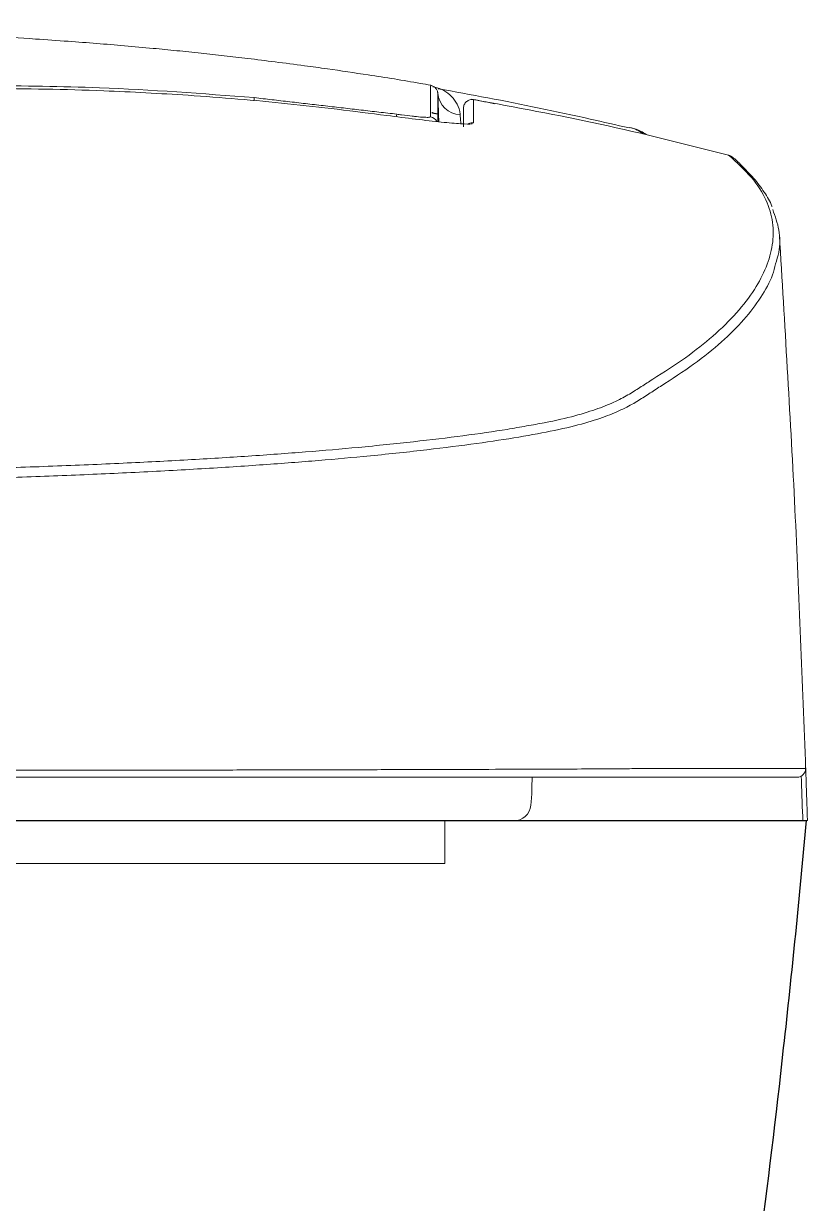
# Model space of a CAD drawing. Extents: x 1268 to 7307, y -579 to 1973.
# Drawn here: x 6180.8 to 6271.5, y 128.2 to 264.6 of the extents above; entities that cross this region are included whole.
import ezdxf

# ---------------------------------------------------------------- set-up
doc = ezdxf.new("R2010")
doc.units = 0
doc.header["$LTSCALE"] = 20
doc.header["$MEASUREMENT"] = 0
doc.layers.get('0').update_dxf_attribs({"linetype": 'CONTINUOUS'})
doc.layers.add('00_COMPONENTS', color=7, linetype='CONTINUOUS')
doc.layers.add('1', color=7, linetype='CONTINUOUS')

msp = doc.modelspace()

# ---------------------------------------------------------------- linework, layer by layer
at = {"color": 7, "linetype": 'Continuous', "lineweight": 15}
for p, q in [((6231.73, 253.47), (6231.73, 253.18)), ((6231.73, 253), (6231.73, 252.68)), ((6167.84, 172.43), (6194.15, 172.43)), ((6194.15, 172.43), (6207.44, 172.43)), ((6207.44, 172.43), (6228.48, 172.43)), ((6228.48, 172.43), (6237.52, 172.43)), ((6229.57, 172.43), (6229.57, 171.51)), ((6192.23, 167.51), (6176.3, 167.51)), ((6192.23, 167.51), (6176.3, 167.51)), ((6194.21, 167.51), (6192.23, 167.51)), ((6194.21, 167.51), (6192.23, 167.51))]:
    msp.add_line(p, q, dxfattribs=at)
msp.add_line((6153.23, 172.46), (6271.41, 172.47))
at = {"color": 7, "linetype": 'Continuous', "lineweight": 15, "flags": 128}
msp.add_lwpolyline([(6207.49, 255.68), (6207.5, 255.78), (6207.51, 255.88), (6207.51, 255.96), (6207.52, 256.01), (6207.52, 256.04)], dxfattribs=at)
at = {"color": 7, "linetype": 'Continuous', "lineweight": 15}
for centre, radius, start, end in [((6231.48, 256.81), 2.74, 185.5578, 266.9558), ((6225.77, 253.57), 1.85, 162.6265, 171.543), ((6227.76, 252.84), 1, 26.103, 81.4097), ((6232.73, 252.13), 1, 80.5212, 114.9383), ((6270.3, 178.47), 1, 270, 1.954), ((6237.52, 174.43), 2, 270, 355)]:
    msp.add_arc(centre, radius, start, end, dxfattribs=at)
for points, knots in [([(6227.94, 257.48), (6227.54, 257.55), (6225.15, 257.98), (6221.14, 258.61), (6216.65, 259.28), (6213.09, 259.77), (6210.01, 260.17), (6206.9, 260.56), (6204.06, 260.89), (6201.34, 261.19), (6198.59, 261.47), (6195.62, 261.76), (6192.54, 262.04), (6189.27, 262.31), (6185.83, 262.57), (6179.96, 262.98), (6171.89, 263.44), (6161.88, 263.86), (6152.42, 264.14), (6145.11, 264.28), (6139.73, 264.35), (6135.74, 264.38), (6131, 264.41), (6125.33, 264.45), (6118.74, 264.48), (6111.23, 264.52), (6102.79, 264.55), (6093.42, 264.58), (6083.13, 264.6), (6075.97, 264.6), (6072.23, 264.6)], [0, 0, 0, 0, 0.007942, 0.047278, 0.078077, 0.09541, 0.117873, 0.138922, 0.157097, 0.174981, 0.193535, 0.211422, 0.233444, 0.254725, 0.276456, 0.30182, 0.371991, 0.43612, 0.496896, 0.553414, 0.574736, 0.598799, 0.628672, 0.664319, 0.705767, 0.753009, 0.806051, 0.864895, 0.929545, 1, 1, 1, 1]), ([(6176.46, 257.43), (6180.85, 257.39), (6191.21, 257.29), (6201.55, 256.5), (6207.52, 256.04)], [0, 0, 0, 0, 0.422709, 1, 1, 1, 1]), ([(6222.86, 253.98), (6219.04, 254.46), (6211.39, 255.43), (6200.46, 256.32), (6188.89, 256.94), (6181.15, 257.09), (6176.66, 257.09), (6176.66, 257.09)], [0, 0, 0, 0, 0.249434, 0.498868, 0.709758, 0.999999, 1, 1, 1, 1]), ([(6227.91, 253.82), (6227.91, 254.29), (6227.91, 255.23), (6227.91, 256.53), (6227.92, 257.35), (6227.92, 257.4), (6227.93, 257.42)], [0, 0, 0, 0, 0.266633, 0.533274, 0.800167, 1, 1, 1, 1]), ([(6228.71, 256.8), (6228.71, 256.8), (6228.7, 256.82), (6228.66, 256.92), (6228.55, 257.11), (6228.34, 257.31), (6228.11, 257.44), (6227.96, 257.45), (6227.93, 257.45)], [0, 0, 0, 0, 0.011685, 0.240434, 0.434276, 0.666372, 0.929552, 1, 1, 1, 1]), ([(6228.16, 257.31), (6228.25, 257.29), (6229.06, 257.15), (6230.13, 256.55), (6231.05, 255.32), (6231.3, 254.53), (6231.33, 254.09), (6231.34, 254.07)], [0, 0, 0, 0, 0.05726, 0.534701, 0.760403, 0.991516, 1, 1, 1, 1]), ([(6228.74, 256.65), (6228.74, 256.66), (6228.74, 256.67), (6228.72, 256.75), (6228.71, 256.8)], [0, 0, 0, 0, 0.4287616, 1, 1, 1, 1]), ([(6228.76, 256.54), (6228.76, 256.54), (6228.75, 256.59), (6228.74, 256.62), (6228.72, 256.65)], [0, 0, 0, 0, 0.098963, 1, 1, 1, 1]), ([(6228.87, 253.25), (6228.84, 254.06), (6228.8, 255.28), (6228.77, 256.22), (6228.76, 256.54)], [0, 0, 0, 0, 0.662668, 1, 1, 1, 1]), ([(6228.76, 256.52), (6228.76, 256.46), (6228.76, 256.34), (6228.76, 255.54), (6228.76, 254.4), (6228.76, 253.6), (6228.76, 253.26)], [0, 0, 0, 0, 0.2392086, 0.499042, 0.7902874, 1, 1, 1, 1]), ([(6250.9, 252.54), (6249.39, 252.89), (6243.95, 254.12), (6236.59, 255.66), (6230.71, 256.73), (6228.8, 257.07)], [0, 0, 0, 0, 0.205624, 0.741545, 1, 1, 1, 1]), ([(6232.9, 255.81), (6232.82, 255.82), (6232.68, 255.83), (6232.46, 255.8), (6232.26, 255.72), (6232.08, 255.59), (6231.93, 255.44), (6231.81, 255.25), (6231.74, 255.04), (6231.73, 254.9), (6231.73, 254.82)], [0, 0, 0, 0, 0.124997, 0.249998, 0.374999, 0.499999, 0.625, 0.75, 0.875002, 1, 1, 1, 1]), ([(6232.9, 255.81), (6232.9, 255.78), (6232.9, 255.63), (6232.9, 254.92), (6232.89, 253.96), (6232.89, 253.2), (6232.89, 253.12)], [0, 0, 0, 0, 0.043576, 0.2178821, 0.9151174, 1, 1, 1, 1]), ([(6262.39, 249.39), (6257.45, 250.64), (6247.69, 253.12), (6237.78, 254.92), (6232.9, 255.81)], [0, 0, 0, 0, 0.506813, 1, 1, 1, 1]), ([(6232.71, 253.04), (6232.69, 253.03), (6232.57, 252.97), (6231.5, 253), (6229.28, 253.19), (6226.25, 253.54), (6223.99, 253.83), (6222.86, 253.98)], [0, 0, 0, 0, 0.037283, 0.274704, 0.51511, 0.757528, 1, 1, 1, 1]), ([(6224.01, 254.13), (6224.19, 254.1), (6224.81, 254.01), (6225.6, 253.92), (6226.5, 253.82), (6227.24, 253.76), (6227.8, 253.76), (6227.87, 253.8), (6227.91, 253.82)], [0, 0, 0, 0, 0.088936, 0.294885, 0.384871, 0.593716, 0.801801, 1, 1, 1, 1]), ([(6228.21, 254.25), (6228.2, 254.26), (6228.15, 254.27), (6228.11, 254.28), (6228.07, 254.29)], [0, 0, 0, 0, 0.065025, 1, 1, 1, 1]), ([(6231.34, 254.07), (6231.36, 253.81), (6231.38, 253.49), (6231.41, 253.09), (6231.41, 253.03)], [0, 0, 0, 0, 0.850964, 1, 1, 1, 1]), ([(6231.73, 253.02), (6231.73, 253.21), (6231.73, 253.88), (6231.73, 254.43), (6231.73, 254.82)], [0, 0, 0, 0, 0.275399, 1, 1, 1, 1]), ([(6252.86, 251.75), (6252.86, 251.75), (6252.45, 252.09), (6251.79, 252.4), (6251.12, 252.55), (6250.91, 252.6)], [0, 0, 0, 0, 0.013904, 0.683724, 1, 1, 1, 1]), ([(6252.51, 251.84), (6252.29, 252), (6251.76, 252.39), (6251.22, 252.52), (6250.91, 252.59)], [0, 0, 0, 0, 0.429152, 1, 1, 1, 1]), ([(6239.02, 218.09), (6239.72, 218.21), (6241.94, 218.59), (6244.71, 219.26), (6247.4, 220.09), (6249.4, 220.93), (6250.97, 221.78), (6252.29, 222.63), (6254.48, 224.03), (6257.51, 225.97), (6260.73, 228.54), (6263.43, 231.17), (6265.45, 233.83), (6266.83, 236.45), (6267.56, 239.03), (6267.61, 241.62), (6266.84, 244.21), (6265.23, 246.81), (6263.34, 248.53), (6262.39, 249.39)], [0, 0, 0, 0, 0.012487, 0.039461, 0.066458, 0.093551, 0.120724, 0.147911, 0.175011, 0.25491, 0.33481, 0.420656, 0.506502, 0.588579, 0.670662, 0.752737, 0.835155, 0.917586, 1, 1, 1, 1]), ([(6262.72, 249.22), (6262.71, 249.23), (6262.62, 249.32), (6262.49, 249.36), (6262.39, 249.39)], [0, 0, 0, 0, 0.1776977, 1, 1, 1, 1]), ([(6267.42, 243.45), (6267.42, 243.46), (6267.21, 244.03), (6266.53, 245.12), (6265.34, 246.76), (6264.1, 247.95), (6263.31, 248.81), (6262.86, 249.13), (6262.72, 249.22)], [0, 0, 0, 0, 0.009535, 0.284427, 0.563252, 0.847104, 0.956265, 1, 1, 1, 1]), ([(6267.49, 243.1), (6267.77, 242.32), (6268.37, 240.67), (6268.36, 238.58), (6267.96, 237.27), (6267.82, 236.82)], [0, 0, 0, 0, 0.374555, 0.788203, 1, 1, 1, 1]), ([(6271.27, 179.37), (6270.89, 189.39), (6270.12, 209.65), (6268.88, 229.89), (6268.26, 240.12)], [0, 0, 0, 0, 0.49442, 1, 1, 1, 1]), ([(6267.82, 236.82), (6267.72, 236.4), (6267.41, 235.11), (6266.19, 232.96), (6264.26, 230.38), (6261.66, 227.8), (6258.47, 225.23), (6255.39, 223.23), (6253.15, 221.79), (6251.83, 220.92), (6250.24, 220.04), (6248.21, 219.17), (6245.52, 218.31), (6242.01, 217.48), (6237.67, 216.7), (6232.65, 215.96), (6226.83, 215.24), (6220.66, 214.59), (6214.29, 214.03), (6207.75, 213.53), (6200.58, 213.08), (6192.91, 212.67), (6184.87, 212.32), (6176.46, 212.02), (6167.64, 211.77), (6156.91, 211.55), (6144.39, 211.37), (6130.18, 211.21), (6113.42, 211.07), (6094.1, 210.95), (6079.52, 210.93), (6072.23, 210.92)], [0, 0, 0, 0, 0.036728, 0.111979, 0.186866, 0.261753, 0.336639, 0.411526, 0.436808, 0.462172, 0.487524, 0.512799, 0.537984, 0.563146, 0.586664, 0.610182, 0.634254, 0.658326, 0.677842, 0.697356, 0.717436, 0.737516, 0.75704, 0.776564, 0.796667, 0.816771, 0.847079, 0.877415, 0.907747, 0.953873, 1, 1, 1, 1]), ([(6072.23, 212.05), (6079.41, 212.06), (6093.78, 212.08), (6112.94, 212.2), (6129.7, 212.34), (6144.07, 212.5), (6156.58, 212.68), (6167.15, 212.9), (6175.83, 213.14), (6184.29, 213.43), (6192.35, 213.77), (6199.91, 214.16), (6206.98, 214.6), (6213.57, 215.08), (6219.96, 215.63), (6226.06, 216.26), (6231.8, 216.95), (6236.16, 217.57), (6238.28, 217.96), (6239.02, 218.09)], [0, 0, 0, 0, 0.107291, 0.214582, 0.286984, 0.359396, 0.431739, 0.47753, 0.523321, 0.570471, 0.61762, 0.663372, 0.709124, 0.756225, 0.803332, 0.858576, 0.91382, 0.970357, 1, 1, 1, 1]), ([(6271.3, 178.5), (6271.3, 178.55), (6271.3, 178.61), (6271.29, 179.17), (6271.28, 179.37)], [0, 0, 0, 0, 0.6490539, 1, 1, 1, 1]), ([(6072.23, 178.26), (6079.25, 178.26), (6093.31, 178.26), (6114.34, 178.25), (6135.24, 178.25), (6152.34, 178.25), (6165.57, 178.26), (6174.95, 178.27), (6184, 178.28), (6192.64, 178.29), (6200.78, 178.3), (6208.4, 178.32), (6215.44, 178.34), (6222.42, 178.35), (6229.17, 178.37), (6235.57, 178.39), (6241.03, 178.41), (6245.49, 178.43), (6248.84, 178.45), (6251.29, 178.47), (6253.17, 178.48), (6255.34, 178.49), (6257.87, 178.49), (6261.45, 178.49), (6265.22, 178.49), (6267.5, 178.5), (6268.71, 178.5), (6269.48, 178.5), (6270.39, 178.5), (6271.1, 178.5), (6271.24, 178.5), (6271.3, 178.5)], [0, 0, 0, 0, 0.040743, 0.081547, 0.122341, 0.163071, 0.182332, 0.201668, 0.221003, 0.240264, 0.259517, 0.278843, 0.298172, 0.31743, 0.341976, 0.366609, 0.391247, 0.4158, 0.439338, 0.46292, 0.486551, 0.510156, 0.557883, 0.605612, 0.701889, 0.798166, 0.805176, 0.833213, 0.889296, 0.945378, 1, 1, 1, 1]), ([(6270.3, 177.47), (6270.12, 177.47), (6269.76, 177.47), (6267.57, 177.47), (6264.26, 177.47), (6260.54, 177.47), (6257.01, 177.47), (6254.47, 177.47), (6252.3, 177.47), (6250.41, 177.47), (6247.95, 177.47), (6244.59, 177.47), (6240.19, 177.47), (6234.83, 177.47), (6228.45, 177.47), (6221.69, 177.47), (6214.82, 177.47), (6207.9, 177.47), (6200.31, 177.47), (6192.19, 177.47), (6183.68, 177.47), (6174.77, 177.47), (6165.43, 177.47), (6152.21, 177.47), (6135.19, 177.47), (6114.39, 177.47), (6093.38, 177.47), (6079.28, 177.47), (6072.23, 177.47)], [0, 0, 0, 0, 0.101134, 0.202335, 0.29779, 0.393246, 0.441137, 0.489028, 0.513121, 0.537241, 0.56131, 0.585332, 0.609499, 0.633663, 0.658512, 0.683362, 0.702261, 0.721157, 0.740632, 0.760106, 0.778999, 0.797892, 0.817381, 0.83687, 0.877401, 0.917939, 0.95897, 1, 1, 1, 1]), ([(6270.97, 172.47), (6270.97, 172.62), (6270.91, 174.34), (6270.85, 176.06), (6270.8, 177.62)], [0, 0, 0, 0, 0.090134, 1, 1, 1, 1]), ([(6270.97, 172.47), (6267.15, 172.47), (6259.49, 172.47), (6248.36, 172.47), (6240.99, 172.47), (6237.74, 172.47)], [0, 0, 0, 0, 0.357291, 0.716635, 1, 1, 1, 1]), ([(6271.51, 172.47), (6271.51, 172.47), (6271.5, 172.47), (6271.45, 172.47), (6271.41, 172.47), (6271.27, 172.47), (6271.13, 172.47), (6270.97, 172.47)], [0, 0, 0, 0, 0.25, 0.25, 0.5, 0.5, 1, 1, 1, 1]), ([(6229.57, 171.51), (6229.57, 171.25), (6229.57, 170.54), (6229.57, 169.42), (6229.57, 168.69), (6229.57, 167.63), (6229.57, 167.51)], [0, 0, 0, 0, 0.1480116, 0.4035975, 0.6655903, 0.6970561, 0.6970561, 0.6970561, 0.6970561]), ([(6229.57, 167.51), (6223.18, 167.51), (6219.36, 167.51), (6212.48, 167.51), (6203.36, 167.51), (6197.26, 167.51), (6194.21, 167.51)], [0.0273762, 0.0273762, 0.0273762, 0.0273762, 0.1090216, 0.4061717, 0.7033183, 1, 1, 1, 1]), ([(6224.82, 167.51), (6223.72, 167.51), (6219.64, 167.51), (6212.48, 167.51), (6203.36, 167.51), (6197.26, 167.51), (6194.21, 167.51)], [0, 0, 0, 0, 0.1090142, 0.4061668, 0.7033159, 1, 1, 1, 1])]:
    msp.add_open_spline(points, degree=3, knots=knots, dxfattribs=at)
for points, degree in [([(6227.93, 257.42), (6227.93, 257.42)], 1), ([(6207.52, 256.04), (6224.01, 254.13)], 1), ([(6235.33, 255.34), (6232.66, 255.87)], 1), ([(6228.22, 254.29), (6228.07, 254.32)], 1), ([(6228.76, 254.15), (6228.21, 254.25)], 1), ([(6228.21, 254.23), (6228.21, 254.25)], 1), ([(6271.28, 179.35), (6271.51, 172.47)], 1), ([(6239.62, 175.43), (6239.66, 177.47)], 1), ([(6239.52, 174.25), (6239.62, 175.43)], 1), ([(6229.57, 171.51), (6229.57, 171.82), (6229.57, 172.12), (6229.57, 172.43)], 3)]:
    msp.add_open_spline(points, degree=degree, dxfattribs=at)
at = {"layer": '00_COMPONENTS', "color": 7, "linetype": 'Continuous', "lineweight": 0}
msp.add_line((6267.47, 172.47), (6072.23, 172.47), dxfattribs=at)
at = {"layer": '1', "color": 7, "linetype": 'Continuous'}
msp.add_open_spline([(6218.9, -207.53), (6219.95, -198.27), (6222.03, -180.52), (6225.2, -154.94), (6228.28, -131.35), (6231.24, -109.58), (6234.01, -89.91), (6236.5, -72.71), (6238.67, -58.03), (6240.38, -46.67), (6241.8, -37.3), (6243.17, -28.36), (6244.87, -17.35), (6246.93, -4.05), (6249.35, 11.37), (6251.93, 27.76), (6254.61, 44.85), (6257.34, 62.41), (6260.19, 81.23), (6263.12, 101.42), (6266.06, 123.21), (6268.94, 147.02), (6270.61, 163.7), (6271.41, 172.47)], degree=3, knots=[0, 0, 0, 0, 0.073031, 0.139507, 0.20039, 0.25651, 0.307393, 0.35099, 0.388028, 0.419192, 0.437187, 0.459024, 0.487343, 0.52183, 0.562121, 0.607857, 0.651174, 0.698191, 0.74896, 0.803744, 0.863102, 0.928007, 1, 1, 1, 1], dxfattribs=at)

doc.saveas('drawing.dxf')
